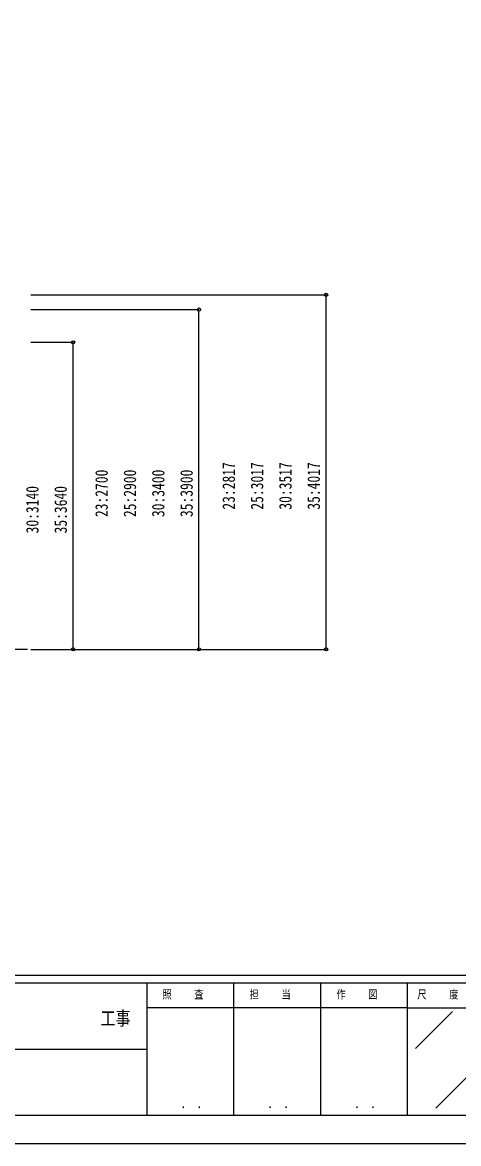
# Model space of a CAD drawing. Units: millimetres, scale not verified. Extents: x -12615 to 12615, y -8910 to 8910.
# Drawn here: x 2898 to 6362, y -8910 to 0 of the extents above; entities that cross this region are included whole.
import ezdxf
from ezdxf.enums import TextEntityAlignment as Align

# ---------------------------------------------------------------- set-up
doc = ezdxf.new("R2010")
doc.units = ezdxf.units.MM
doc.header["$LTSCALE"] = 40
for name, color, linetype in [('0-5_YKK_A1', 4, 'Continuous'), ('0-6_YKK_D', 6, 'Continuous'), ('0-7_YKK_ZWAK', 7, 'Continuous')]:
    doc.layers.add(name, color=color, linetype=linetype)
doc.styles.add('ＭＳ ゴシック', font='')
doc.styles.get('ＭＳ ゴシック').set_extended_font_data('MS Gothic')

msp = doc.modelspace()

# ---------------------------------------------------------------- linework, layer by layer
at = {"layer": '0-5_YKK_A1'}
msp.add_line((2938.42, -4982.18), (2300.04, -4982.18), dxfattribs=at)
at = {"layer": '0-6_YKK_D'}
for p, q in [((2964.56, -2164.74), (5311.04, -2164.74)), ((5310.04, -4982.18), (5310.04, -2164.74)), ((2963.56, -2282.18), (4301.04, -2282.18)), ((4300.04, -4982.18), (4300.04, -2282.18)), ((2964.56, -2542.18), (3301.04, -2542.18)), ((3300.04, -4982.18), (3300.04, -2542.18)), ((2964.56, -4982.18), (3301.04, -4982.18)), ((2964.56, -4982.18), (5311.04, -4982.18)), ((2964.56, -4982.18), (4301.04, -4982.18))]:
    msp.add_line(p, q, dxfattribs=at)
for centre in [(5310.04, -2164.74), (4300.04, -2282.18), (3300.04, -2542.18), (3300.04, -4982.18), (4300.04, -4982.18), (5310.04, -4982.18)]:
    msp.add_circle(centre, 12.75, dxfattribs=at)
at = {"layer": '0-7_YKK_ZWAK'}
for p, q in [((11685.06, -7575), (-11714.94, -7575)), ((3885.06, -7635), (-14.94, -7635)), ((4575.06, -7635), (4575.06, -8685)), ((5265.06, -7635), (5265.06, -8685)), ((5955.06, -7635), (5955.06, -8685)), ((6555.06, -7635), (5955.06, -7635)), ((5955.06, -7830), (3885.06, -7830)), ((5955.06, -7830), (6555.06, -7830)), ((6021.31, -8154.87), (6315.11, -7861.08)), ((-14.94, -8160), (3885.06, -8160)), ((6182.02, -8627.97), (6470.68, -8339.3)), ((-14.94, -8685), (3885.06, -8685)), ((3885.06, -8685), (5955.06, -8685)), ((5955.06, -8685), (6555.06, -8685))]:
    msp.add_line(p, q, dxfattribs=at)
msp.add_lwpolyline([(-12615, -8910), (12615, -8910), (12615, 8910), (-12615, 8910)], close=True, dxfattribs=at)
msp.add_lwpolyline([(5955.06, -7635), (3885.06, -7635), (3885.06, -8685)], dxfattribs=at)

# ---------------------------------------------------------------- texts
at = {"layer": '0-6_YKK_D', "style": 'ＭＳ ゴシック', "width": 0.8}
for s, p in [('23:2700', (3605.04, -3930.98)), ('25:2900', (3830.04, -3930.98)), ('30:3400', (4055.04, -3930.98)), ('35:3900', (4280.04, -3930.98)), ('23:2817', (4615.04, -3872.26)), ('25:3017', (4840.04, -3872.26)), ('30:3517', (5065.04, -3872.26)), ('35:4017', (5290.04, -3872.26)), ('30:3140', (3055.04, -4060.98)), ('35:3640', (3280.04, -4060.98))]:
    msp.add_text(s, height=98.97, rotation=90, dxfattribs=at).set_placement(p, align=Align.BOTTOM_LEFT)
at = {"layer": '0-7_YKK_ZWAK', "style": 'ＭＳ ゴシック', "width": 0.8}
for s, height, p in [('照     査', 65.98, (4009.26, -7777.5)), ('担     当', 65.98, (4701.66, -7777.5)), ('作     図', 65.98, (5391.66, -7777.5)), ('尺     度', 65.98, (6034.26, -7777.5)), ('工事', 110, (3517, -8002.39)), ('． ．', 77.75, (4155, -8653.06)), ('． ．', 77.75, (4845, -8653.06)), ('． ．', 77.75, (5535, -8653.06))]:
    msp.add_text(s, height=height, dxfattribs=at).set_placement(p, align=Align.BOTTOM_LEFT)

doc.saveas('drawing.dxf')
